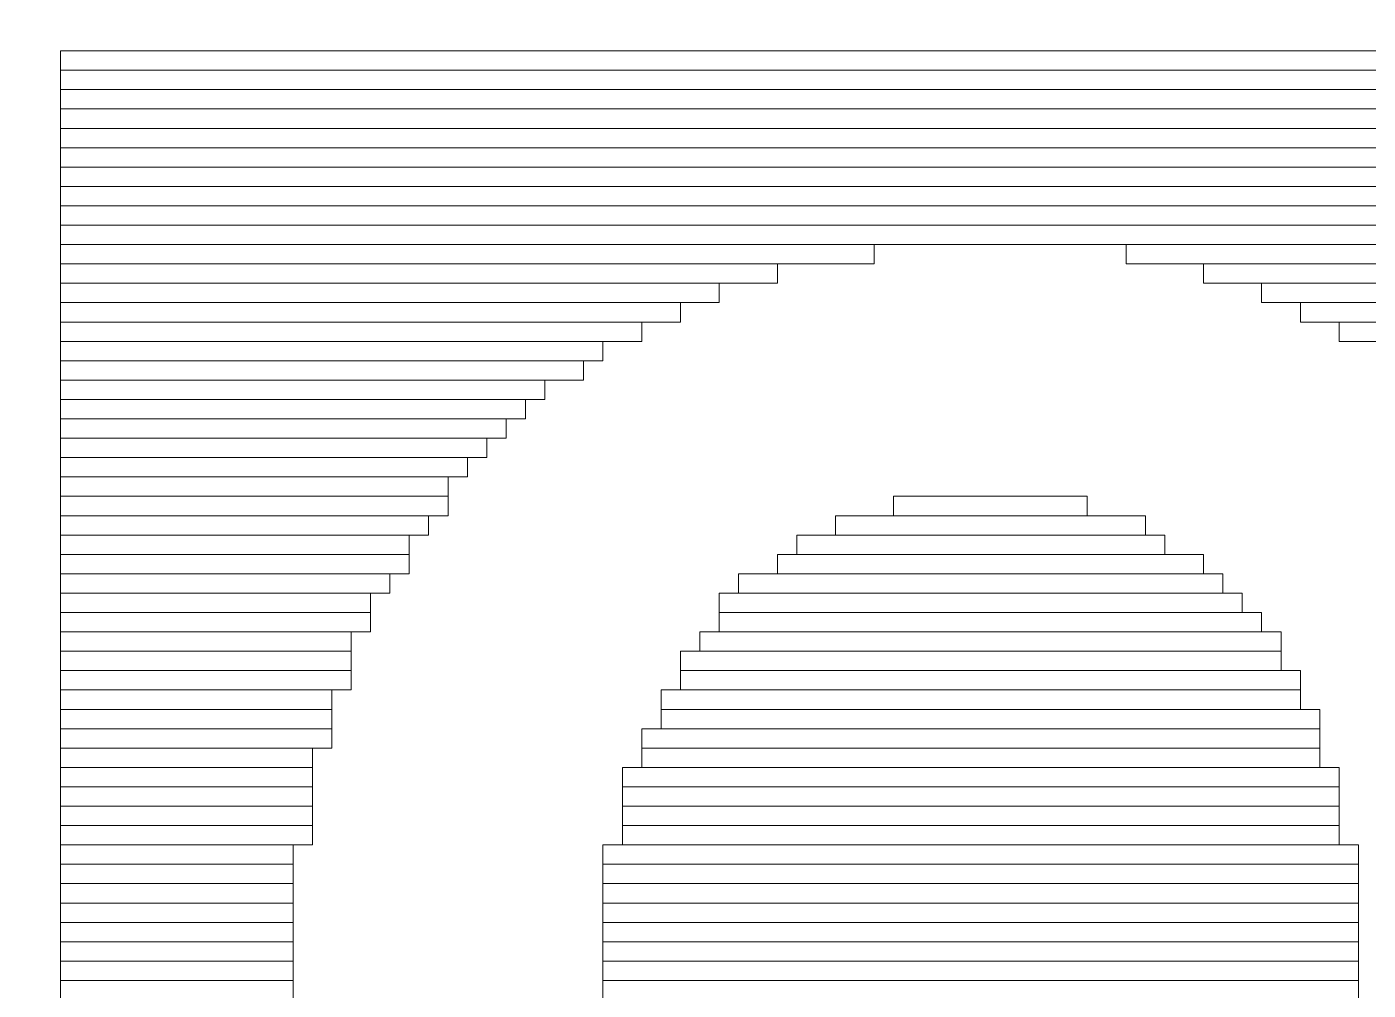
# Model space of a CAD drawing. Header units: millimetres. Extents: x -90 to 99, y -65 to 67.
# Drawn here: x 63.146 to 64.905, y 33.073 to 34.336 of the extents above; entities that cross this region are included whole.
import ezdxf

# ---------------------------------------------------------------- set-up
doc = ezdxf.new("R2010")
doc.units = ezdxf.units.MM
doc.header["$MEASUREMENT"] = 0
doc.layers.add('BG_OUTLINE', color=7, linetype='Continuous')
doc.layers.add('MA_PEN3', color=7, linetype='Continuous')

msp = doc.modelspace()

# ---------------------------------------------------------------- linework, layer by layer
at = {"layer": 'BG_OUTLINE', "color": 3, "lineweight": 9}
msp.add_open_spline([(-71.7269, -61.8795), (-71.7269, -61.8795), (-71.7343, 42.2681), (-71.7343, 42.2681), (-71.7343, 42.2681), (-71.7348, 43.0066), (-71.4419, 43.715), (-70.92, 44.2375), (-70.92, 44.2375), (-70.3982, 44.76), (-69.6866, 45.0538), (-68.9482, 45.0543), (-68.9482, 45.0543), (-68.9482, 45.0543), (75.2046, 45.0543), (75.2046, 45.0543), (75.2046, 45.0543), (76.8319, 45.0552), (78.1763, 43.7805), (78.2661, 42.1556), (78.2661, 42.1556), (78.2661, 42.1556), (78.2661, 31.2814), (78.2661, 31.2814), (78.2661, 31.2814), (78.2661, 31.2814), (72.2646, 31.2814), (72.2646, 31.2814), (72.2646, 31.2814), (72.2646, 31.2814), (72.2646, 26.9814), (72.2646, 26.9814), (72.2646, 26.9814), (72.2646, 26.9814), (78.2661, 26.9814), (78.2661, 26.9814), (78.2661, 26.9814), (78.2661, 26.9814), (78.2661, 18.6553), (78.2661, 18.6553), (78.2661, 18.6553), (78.2661, 18.6553), (72.2496, 18.6553), (72.2496, 18.6553), (72.2496, 18.6553), (72.2496, 18.6553), (72.2496, 14.3553), (72.2496, 14.3553), (72.2496, 14.3553), (72.2496, 14.3553), (78.2661, 14.3553), (78.2661, 14.3553), (78.2661, 14.3553), (78.2661, 14.3553), (78.2661, 9.255), (78.2661, 9.255), (78.2661, 9.255), (78.2661, 9.255), (72.2648, 9.255), (72.2648, 9.255), (72.2648, 9.255), (72.2648, 9.255), (72.2648, 4.955), (72.2648, 4.955), (72.2648, 4.955), (72.2648, 4.955), (78.2661, 4.955), (78.2661, 4.955), (78.2661, 4.955), (78.2661, 4.955), (78.2661, -3.3762), (78.2661, -3.3762), (78.2661, -3.3762), (78.2661, -3.3762), (72.2445, -3.3762), (72.2445, -3.3762), (72.2445, -3.3762), (72.2445, -3.3762), (72.2445, -7.6762), (72.2445, -7.6762), (72.2445, -7.6762), (72.2445, -7.6762), (78.2661, -7.6762), (78.2661, -7.6762), (78.2661, -7.6762), (78.2661, -7.6762), (78.2661, -12.7615), (78.2661, -12.7615), (78.2661, -12.7615), (78.2661, -12.7615), (72.2651, -12.7615), (72.2651, -12.7615), (72.2651, -12.7615), (72.2651, -12.7615), (72.2651, -17.0615), (72.2651, -17.0615), (72.2651, -17.0615), (72.2651, -17.0615), (78.2661, -17.0615), (78.2661, -17.0615), (78.2661, -17.0615), (78.2661, -17.0615), (78.2661, -25.4097), (78.2661, -25.4097), (78.2661, -25.4097), (78.2661, -25.4097), (72.2656, -25.4097), (72.2656, -25.4097), (72.2656, -25.4097), (72.2656, -25.4097), (72.2656, -29.7097), (72.2656, -29.7097), (72.2656, -29.7097), (72.2656, -29.7097), (78.2661, -29.7097), (78.2661, -29.7097), (78.2661, -29.7097), (78.2661, -29.7097), (78.2661, -34.793), (78.2661, -34.793), (78.2661, -34.793), (78.2661, -34.793), (72.2679, -34.793), (72.2679, -34.793), (72.2679, -34.793), (72.2679, -34.793), (72.2679, -39.0929), (72.2679, -39.0929), (72.2679, -39.0929), (72.2679, -39.0929), (78.2661, -39.0929), (78.2661, -39.0929), (78.2661, -39.0929), (78.2661, -39.0929), (78.2661, -47.4269), (78.2661, -47.4269), (78.2661, -47.4269), (78.2661, -47.4269), (72.2679, -47.4269), (72.2679, -47.4269), (72.2679, -47.4269), (72.2679, -47.4269), (72.2679, -51.7269), (72.2679, -51.7269), (72.2679, -51.7269), (72.2679, -51.7269), (78.2661, -51.7269), (78.2661, -51.7269), (78.2661, -51.7269), (78.2661, -51.7269), (78.2661, -51.8138), (78.2661, -51.8138), (78.2661, -51.8138), (78.2661, -51.8138), (78.2656, -61.8468), (78.2656, -61.8468), (78.2656, -61.8468), (78.2661, -62.6669), (77.9407, -63.4536), (77.3612, -64.0339), (77.3612, -64.0339), (76.7817, -64.6142), (75.9915, -64.9405), (75.1713, -64.941), (75.1713, -64.941), (75.1713, -64.941), (-68.6609, -64.9456), (-68.6609, -64.9456), (-68.6609, -64.9456), (-69.4735, -64.9461), (-70.2531, -64.6237), (-70.8281, -64.0495), (-70.8281, -64.0495), (-71.4031, -63.4752), (-71.7264, -62.6922), (-71.7269, -61.8795)], degree=3, knots=[0, 0, 0, 0, 0.022727, 0.022727, 0.022727, 0.022727, 0.045455, 0.045455, 0.045455, 0.045455, 0.068182, 0.068182, 0.068182, 0.068182, 0.090909, 0.090909, 0.090909, 0.090909, 0.113636, 0.113636, 0.113636, 0.113636, 0.136364, 0.136364, 0.136364, 0.136364, 0.159091, 0.159091, 0.159091, 0.159091, 0.181818, 0.181818, 0.181818, 0.181818, 0.204545, 0.204545, 0.204545, 0.204545, 0.227273, 0.227273, 0.227273, 0.227273, 0.25, 0.25, 0.25, 0.25, 0.272727, 0.272727, 0.272727, 0.272727, 0.295455, 0.295455, 0.295455, 0.295455, 0.318182, 0.318182, 0.318182, 0.318182, 0.340909, 0.340909, 0.340909, 0.340909, 0.363636, 0.363636, 0.363636, 0.363636, 0.386364, 0.386364, 0.386364, 0.386364, 0.409091, 0.409091, 0.409091, 0.409091, 0.431818, 0.431818, 0.431818, 0.431818, 0.454545, 0.454545, 0.454545, 0.454545, 0.477273, 0.477273, 0.477273, 0.477273, 0.5, 0.5, 0.5, 0.5, 0.522727, 0.522727, 0.522727, 0.522727, 0.545455, 0.545455, 0.545455, 0.545455, 0.568182, 0.568182, 0.568182, 0.568182, 0.590909, 0.590909, 0.590909, 0.590909, 0.613636, 0.613636, 0.613636, 0.613636, 0.636364, 0.636364, 0.636364, 0.636364, 0.659091, 0.659091, 0.659091, 0.659091, 0.681818, 0.681818, 0.681818, 0.681818, 0.704545, 0.704545, 0.704545, 0.704545, 0.727273, 0.727273, 0.727273, 0.727273, 0.75, 0.75, 0.75, 0.75, 0.772727, 0.772727, 0.772727, 0.772727, 0.795455, 0.795455, 0.795455, 0.795455, 0.818182, 0.818182, 0.818182, 0.818182, 0.840909, 0.840909, 0.840909, 0.840909, 0.863636, 0.863636, 0.863636, 0.863636, 0.886364, 0.886364, 0.886364, 0.886364, 0.909091, 0.909091, 0.909091, 0.909091, 0.931818, 0.931818, 0.931818, 0.931818, 0.954545, 0.954545, 0.954545, 0.954545, 0.977273, 0.977273, 0.977273, 0.977273, 1, 1, 1, 1], dxfattribs=at)
at = {"layer": 'MA_PEN3', "color": 5, "lineweight": 9}
for points in [[(63.1904, 34.2793), (63.1904, 34.2793), (63.1904, 34.3047), (63.1904, 34.3047), (63.1904, 34.3047), (63.1904, 34.3047), (70.3532, 34.3047), (70.3532, 34.3047), (70.3532, 34.3047), (70.3532, 34.3047), (70.3532, 34.2793), (70.3532, 34.2793), (70.3532, 34.2793), (70.3532, 34.2793), (63.1904, 34.2793), (63.1904, 34.2793)], [(63.1904, 34.2539), (63.1904, 34.2539), (63.1904, 34.2793), (63.1904, 34.2793), (63.1904, 34.2793), (63.1904, 34.2793), (70.3532, 34.2793), (70.3532, 34.2793), (70.3532, 34.2793), (70.3532, 34.2793), (70.3532, 34.2539), (70.3532, 34.2539), (70.3532, 34.2539), (70.3532, 34.2539), (63.1904, 34.2539), (63.1904, 34.2539)], [(63.1904, 34.2285), (63.1904, 34.2285), (63.1904, 34.2539), (63.1904, 34.2539), (63.1904, 34.2539), (63.1904, 34.2539), (70.3532, 34.2539), (70.3532, 34.2539), (70.3532, 34.2539), (70.3532, 34.2539), (70.3532, 34.2285), (70.3532, 34.2285), (70.3532, 34.2285), (70.3532, 34.2285), (63.1904, 34.2285), (63.1904, 34.2285)], [(63.1904, 34.2031), (63.1904, 34.2031), (63.1904, 34.2285), (63.1904, 34.2285), (63.1904, 34.2285), (63.1904, 34.2285), (70.3532, 34.2285), (70.3532, 34.2285), (70.3532, 34.2285), (70.3532, 34.2285), (70.3532, 34.2031), (70.3532, 34.2031), (70.3532, 34.2031), (70.3532, 34.2031), (63.1904, 34.2031), (63.1904, 34.2031)], [(63.1904, 34.1777), (63.1904, 34.1777), (63.1904, 34.2031), (63.1904, 34.2031), (63.1904, 34.2031), (63.1904, 34.2031), (70.3532, 34.2031), (70.3532, 34.2031), (70.3532, 34.2031), (70.3532, 34.2031), (70.3532, 34.1777), (70.3532, 34.1777), (70.3532, 34.1777), (70.3532, 34.1777), (63.1904, 34.1777), (63.1904, 34.1777)], [(63.1904, 34.1523), (63.1904, 34.1523), (63.1904, 34.1777), (63.1904, 34.1777), (63.1904, 34.1777), (63.1904, 34.1777), (70.3532, 34.1777), (70.3532, 34.1777), (70.3532, 34.1777), (70.3532, 34.1777), (70.3532, 34.1523), (70.3532, 34.1523), (70.3532, 34.1523), (70.3532, 34.1523), (63.1904, 34.1523), (63.1904, 34.1523)], [(63.1904, 34.1269), (63.1904, 34.1269), (63.1904, 34.1523), (63.1904, 34.1523), (63.1904, 34.1523), (63.1904, 34.1523), (70.3532, 34.1523), (70.3532, 34.1523), (70.3532, 34.1523), (70.3532, 34.1523), (70.3532, 34.1269), (70.3532, 34.1269), (70.3532, 34.1269), (70.3532, 34.1269), (63.1904, 34.1269), (63.1904, 34.1269)], [(63.1904, 34.1015), (63.1904, 34.1015), (63.1904, 34.1269), (63.1904, 34.1269), (63.1904, 34.1269), (63.1904, 34.1269), (70.3532, 34.1269), (70.3532, 34.1269), (70.3532, 34.1269), (70.3532, 34.1269), (70.3532, 34.1015), (70.3532, 34.1015), (70.3532, 34.1015), (70.3532, 34.1015), (63.1904, 34.1015), (63.1904, 34.1015)], [(63.1904, 34.0761), (63.1904, 34.0761), (63.1904, 34.1015), (63.1904, 34.1015), (63.1904, 34.1015), (63.1904, 34.1015), (70.3532, 34.1015), (70.3532, 34.1015), (70.3532, 34.1015), (70.3532, 34.1015), (70.3532, 34.0761), (70.3532, 34.0761), (70.3532, 34.0761), (70.3532, 34.0761), (63.1904, 34.0761), (63.1904, 34.0761)], [(63.1904, 34.0507), (63.1904, 34.0507), (63.1904, 34.0761), (63.1904, 34.0761), (63.1904, 34.0761), (63.1904, 34.0761), (70.3532, 34.0761), (70.3532, 34.0761), (70.3532, 34.0761), (70.3532, 34.0761), (70.3532, 34.0507), (70.3532, 34.0507), (70.3532, 34.0507), (70.3532, 34.0507), (63.1904, 34.0507), (63.1904, 34.0507)], [(63.1904, 34.0253), (63.1904, 34.0253), (63.1904, 34.0507), (63.1904, 34.0507), (63.1904, 34.0507), (63.1904, 34.0507), (64.2572, 34.0507), (64.2572, 34.0507), (64.2572, 34.0507), (64.2572, 34.0507), (64.2572, 34.0253), (64.2572, 34.0253), (64.2572, 34.0253), (64.2572, 34.0253), (63.1904, 34.0253), (63.1904, 34.0253)], [(64.5874, 34.0253), (64.5874, 34.0253), (64.5874, 34.0507), (64.5874, 34.0507), (64.5874, 34.0507), (64.5874, 34.0507), (70.3532, 34.0507), (70.3532, 34.0507), (70.3532, 34.0507), (70.3532, 34.0507), (70.3532, 34.0253), (70.3532, 34.0253), (70.3532, 34.0253), (70.3532, 34.0253), (64.5874, 34.0253), (64.5874, 34.0253)], [(63.1904, 33.9999), (63.1904, 33.9999), (63.1904, 34.0253), (63.1904, 34.0253), (63.1904, 34.0253), (63.1904, 34.0253), (64.1302, 34.0253), (64.1302, 34.0253), (64.1302, 34.0253), (64.1302, 34.0253), (64.1302, 33.9999), (64.1302, 33.9999), (64.1302, 33.9999), (64.1302, 33.9999), (63.1904, 33.9999), (63.1904, 33.9999)], [(64.689, 33.9999), (64.689, 33.9999), (64.689, 34.0253), (64.689, 34.0253), (64.689, 34.0253), (64.689, 34.0253), (65.6034, 34.0253), (65.6034, 34.0253), (65.6034, 34.0253), (65.6034, 34.0253), (65.6034, 33.9999), (65.6034, 33.9999), (65.6034, 33.9999), (65.6034, 33.9999), (64.689, 33.9999), (64.689, 33.9999)], [(63.1904, 33.9745), (63.1904, 33.9745), (63.1904, 33.9999), (63.1904, 33.9999), (63.1904, 33.9999), (63.1904, 33.9999), (64.054, 33.9999), (64.054, 33.9999), (64.054, 33.9999), (64.054, 33.9999), (64.054, 33.9745), (64.054, 33.9745), (64.054, 33.9745), (64.054, 33.9745), (63.1904, 33.9745), (63.1904, 33.9745)], [(64.7652, 33.9745), (64.7652, 33.9745), (64.7652, 33.9999), (64.7652, 33.9999), (64.7652, 33.9999), (64.7652, 33.9999), (65.6034, 33.9999), (65.6034, 33.9999), (65.6034, 33.9999), (65.6034, 33.9999), (65.6034, 33.9745), (65.6034, 33.9745), (65.6034, 33.9745), (65.6034, 33.9745), (64.7652, 33.9745), (64.7652, 33.9745)], [(63.1904, 33.9491), (63.1904, 33.9491), (63.1904, 33.9745), (63.1904, 33.9745), (63.1904, 33.9745), (63.1904, 33.9745), (64.0032, 33.9745), (64.0032, 33.9745), (64.0032, 33.9745), (64.0032, 33.9745), (64.0032, 33.9491), (64.0032, 33.9491), (64.0032, 33.9491), (64.0032, 33.9491), (63.1904, 33.9491), (63.1904, 33.9491)], [(64.816, 33.9491), (64.816, 33.9491), (64.816, 33.9745), (64.816, 33.9745), (64.816, 33.9745), (64.816, 33.9745), (65.6034, 33.9745), (65.6034, 33.9745), (65.6034, 33.9745), (65.6034, 33.9745), (65.6034, 33.9491), (65.6034, 33.9491), (65.6034, 33.9491), (65.6034, 33.9491), (64.816, 33.9491), (64.816, 33.9491)], [(63.1904, 33.9237), (63.1904, 33.9237), (63.1904, 33.9491), (63.1904, 33.9491), (63.1904, 33.9491), (63.1904, 33.9491), (63.9524, 33.9491), (63.9524, 33.9491), (63.9524, 33.9491), (63.9524, 33.9491), (63.9524, 33.9237), (63.9524, 33.9237), (63.9524, 33.9237), (63.9524, 33.9237), (63.1904, 33.9237), (63.1904, 33.9237)], [(64.8668, 33.9237), (64.8668, 33.9237), (64.8668, 33.9491), (64.8668, 33.9491), (64.8668, 33.9491), (64.8668, 33.9491), (65.6034, 33.9491), (65.6034, 33.9491), (65.6034, 33.9491), (65.6034, 33.9491), (65.6034, 33.9237), (65.6034, 33.9237), (65.6034, 33.9237), (65.6034, 33.9237), (64.8668, 33.9237), (64.8668, 33.9237)], [(63.1904, 33.8983), (63.1904, 33.8983), (63.1904, 33.9237), (63.1904, 33.9237), (63.1904, 33.9237), (63.1904, 33.9237), (63.9016, 33.9237), (63.9016, 33.9237), (63.9016, 33.9237), (63.9016, 33.9237), (63.9016, 33.8983), (63.9016, 33.8983), (63.9016, 33.8983), (63.9016, 33.8983), (63.1904, 33.8983), (63.1904, 33.8983)], [(63.1904, 33.8729), (63.1904, 33.8729), (63.1904, 33.8983), (63.1904, 33.8983), (63.1904, 33.8983), (63.1904, 33.8983), (63.8762, 33.8983), (63.8762, 33.8983), (63.8762, 33.8983), (63.8762, 33.8983), (63.8762, 33.8729), (63.8762, 33.8729), (63.8762, 33.8729), (63.8762, 33.8729), (63.1904, 33.8729), (63.1904, 33.8729)], [(63.1904, 33.8475), (63.1904, 33.8475), (63.1904, 33.8729), (63.1904, 33.8729), (63.1904, 33.8729), (63.1904, 33.8729), (63.8254, 33.8729), (63.8254, 33.8729), (63.8254, 33.8729), (63.8254, 33.8729), (63.8254, 33.8475), (63.8254, 33.8475), (63.8254, 33.8475), (63.8254, 33.8475), (63.1904, 33.8475), (63.1904, 33.8475)], [(63.1904, 33.8221), (63.1904, 33.8221), (63.1904, 33.8475), (63.1904, 33.8475), (63.1904, 33.8475), (63.1904, 33.8475), (63.8, 33.8475), (63.8, 33.8475), (63.8, 33.8475), (63.8, 33.8475), (63.8, 33.8221), (63.8, 33.8221), (63.8, 33.8221), (63.8, 33.8221), (63.1904, 33.8221), (63.1904, 33.8221)], [(63.1904, 33.7967), (63.1904, 33.7967), (63.1904, 33.8221), (63.1904, 33.8221), (63.1904, 33.8221), (63.1904, 33.8221), (63.7746, 33.8221), (63.7746, 33.8221), (63.7746, 33.8221), (63.7746, 33.8221), (63.7746, 33.7967), (63.7746, 33.7967), (63.7746, 33.7967), (63.7746, 33.7967), (63.1904, 33.7967), (63.1904, 33.7967)], [(63.1904, 33.7713), (63.1904, 33.7713), (63.1904, 33.7967), (63.1904, 33.7967), (63.1904, 33.7967), (63.1904, 33.7967), (63.7492, 33.7967), (63.7492, 33.7967), (63.7492, 33.7967), (63.7492, 33.7967), (63.7492, 33.7713), (63.7492, 33.7713), (63.7492, 33.7713), (63.7492, 33.7713), (63.1904, 33.7713), (63.1904, 33.7713)], [(63.1904, 33.7459), (63.1904, 33.7459), (63.1904, 33.7713), (63.1904, 33.7713), (63.1904, 33.7713), (63.1904, 33.7713), (63.7238, 33.7713), (63.7238, 33.7713), (63.7238, 33.7713), (63.7238, 33.7713), (63.7238, 33.7459), (63.7238, 33.7459), (63.7238, 33.7459), (63.7238, 33.7459), (63.1904, 33.7459), (63.1904, 33.7459)], [(63.1904, 33.7205), (63.1904, 33.7205), (63.1904, 33.7459), (63.1904, 33.7459), (63.1904, 33.7459), (63.1904, 33.7459), (63.6984, 33.7459), (63.6984, 33.7459), (63.6984, 33.7459), (63.6984, 33.7459), (63.6984, 33.7205), (63.6984, 33.7205), (63.6984, 33.7205), (63.6984, 33.7205), (63.1904, 33.7205), (63.1904, 33.7205)], [(63.1904, 33.6951), (63.1904, 33.6951), (63.1904, 33.7205), (63.1904, 33.7205), (63.1904, 33.7205), (63.1904, 33.7205), (63.6984, 33.7205), (63.6984, 33.7205), (63.6984, 33.7205), (63.6984, 33.7205), (63.6984, 33.6951), (63.6984, 33.6951), (63.6984, 33.6951), (63.6984, 33.6951), (63.1904, 33.6951), (63.1904, 33.6951)], [(64.2826, 33.6951), (64.2826, 33.6951), (64.2826, 33.7205), (64.2826, 33.7205), (64.2826, 33.7205), (64.2826, 33.7205), (64.5366, 33.7205), (64.5366, 33.7205), (64.5366, 33.7205), (64.5366, 33.7205), (64.5366, 33.6951), (64.5366, 33.6951), (64.5366, 33.6951), (64.5366, 33.6951), (64.2826, 33.6951), (64.2826, 33.6951)], [(63.1904, 33.6697), (63.1904, 33.6697), (63.1904, 33.6951), (63.1904, 33.6951), (63.1904, 33.6951), (63.1904, 33.6951), (63.673, 33.6951), (63.673, 33.6951), (63.673, 33.6951), (63.673, 33.6951), (63.673, 33.6697), (63.673, 33.6697), (63.673, 33.6697), (63.673, 33.6697), (63.1904, 33.6697), (63.1904, 33.6697)], [(64.2064, 33.6697), (64.2064, 33.6697), (64.2064, 33.6951), (64.2064, 33.6951), (64.2064, 33.6951), (64.2064, 33.6951), (64.6128, 33.6951), (64.6128, 33.6951), (64.6128, 33.6951), (64.6128, 33.6951), (64.6128, 33.6697), (64.6128, 33.6697), (64.6128, 33.6697), (64.6128, 33.6697), (64.2064, 33.6697), (64.2064, 33.6697)], [(63.1904, 33.6443), (63.1904, 33.6443), (63.1904, 33.6697), (63.1904, 33.6697), (63.1904, 33.6697), (63.1904, 33.6697), (63.6476, 33.6697), (63.6476, 33.6697), (63.6476, 33.6697), (63.6476, 33.6697), (63.6476, 33.6443), (63.6476, 33.6443), (63.6476, 33.6443), (63.6476, 33.6443), (63.1904, 33.6443), (63.1904, 33.6443)], [(64.1556, 33.6443), (64.1556, 33.6443), (64.1556, 33.6697), (64.1556, 33.6697), (64.1556, 33.6697), (64.1556, 33.6697), (64.6382, 33.6697), (64.6382, 33.6697), (64.6382, 33.6697), (64.6382, 33.6697), (64.6382, 33.6443), (64.6382, 33.6443), (64.6382, 33.6443), (64.6382, 33.6443), (64.1556, 33.6443), (64.1556, 33.6443)], [(63.1904, 33.6189), (63.1904, 33.6189), (63.1904, 33.6443), (63.1904, 33.6443), (63.1904, 33.6443), (63.1904, 33.6443), (63.6476, 33.6443), (63.6476, 33.6443), (63.6476, 33.6443), (63.6476, 33.6443), (63.6476, 33.6189), (63.6476, 33.6189), (63.6476, 33.6189), (63.6476, 33.6189), (63.1904, 33.6189), (63.1904, 33.6189)], [(64.1302, 33.6189), (64.1302, 33.6189), (64.1302, 33.6443), (64.1302, 33.6443), (64.1302, 33.6443), (64.1302, 33.6443), (64.689, 33.6443), (64.689, 33.6443), (64.689, 33.6443), (64.689, 33.6443), (64.689, 33.6189), (64.689, 33.6189), (64.689, 33.6189), (64.689, 33.6189), (64.1302, 33.6189), (64.1302, 33.6189)], [(63.1904, 33.5935), (63.1904, 33.5935), (63.1904, 33.6189), (63.1904, 33.6189), (63.1904, 33.6189), (63.1904, 33.6189), (63.6222, 33.6189), (63.6222, 33.6189), (63.6222, 33.6189), (63.6222, 33.6189), (63.6222, 33.5935), (63.6222, 33.5935), (63.6222, 33.5935), (63.6222, 33.5935), (63.1904, 33.5935), (63.1904, 33.5935)], [(64.0794, 33.5935), (64.0794, 33.5935), (64.0794, 33.6189), (64.0794, 33.6189), (64.0794, 33.6189), (64.0794, 33.6189), (64.7144, 33.6189), (64.7144, 33.6189), (64.7144, 33.6189), (64.7144, 33.6189), (64.7144, 33.5935), (64.7144, 33.5935), (64.7144, 33.5935), (64.7144, 33.5935), (64.0794, 33.5935), (64.0794, 33.5935)], [(63.1904, 33.5681), (63.1904, 33.5681), (63.1904, 33.5935), (63.1904, 33.5935), (63.1904, 33.5935), (63.1904, 33.5935), (63.5968, 33.5935), (63.5968, 33.5935), (63.5968, 33.5935), (63.5968, 33.5935), (63.5968, 33.5681), (63.5968, 33.5681), (63.5968, 33.5681), (63.5968, 33.5681), (63.1904, 33.5681), (63.1904, 33.5681)], [(64.054, 33.5681), (64.054, 33.5681), (64.054, 33.5935), (64.054, 33.5935), (64.054, 33.5935), (64.054, 33.5935), (64.7398, 33.5935), (64.7398, 33.5935), (64.7398, 33.5935), (64.7398, 33.5935), (64.7398, 33.5681), (64.7398, 33.5681), (64.7398, 33.5681), (64.7398, 33.5681), (64.054, 33.5681), (64.054, 33.5681)], [(63.1904, 33.5427), (63.1904, 33.5427), (63.1904, 33.5681), (63.1904, 33.5681), (63.1904, 33.5681), (63.1904, 33.5681), (63.5968, 33.5681), (63.5968, 33.5681), (63.5968, 33.5681), (63.5968, 33.5681), (63.5968, 33.5427), (63.5968, 33.5427), (63.5968, 33.5427), (63.5968, 33.5427), (63.1904, 33.5427), (63.1904, 33.5427)], [(64.054, 33.5427), (64.054, 33.5427), (64.054, 33.5681), (64.054, 33.5681), (64.054, 33.5681), (64.054, 33.5681), (64.7652, 33.5681), (64.7652, 33.5681), (64.7652, 33.5681), (64.7652, 33.5681), (64.7652, 33.5427), (64.7652, 33.5427), (64.7652, 33.5427), (64.7652, 33.5427), (64.054, 33.5427), (64.054, 33.5427)], [(63.1904, 33.5173), (63.1904, 33.5173), (63.1904, 33.5427), (63.1904, 33.5427), (63.1904, 33.5427), (63.1904, 33.5427), (63.5714, 33.5427), (63.5714, 33.5427), (63.5714, 33.5427), (63.5714, 33.5427), (63.5714, 33.5173), (63.5714, 33.5173), (63.5714, 33.5173), (63.5714, 33.5173), (63.1904, 33.5173), (63.1904, 33.5173)], [(64.0286, 33.5173), (64.0286, 33.5173), (64.0286, 33.5427), (64.0286, 33.5427), (64.0286, 33.5427), (64.0286, 33.5427), (64.7906, 33.5427), (64.7906, 33.5427), (64.7906, 33.5427), (64.7906, 33.5427), (64.7906, 33.5173), (64.7906, 33.5173), (64.7906, 33.5173), (64.7906, 33.5173), (64.0286, 33.5173), (64.0286, 33.5173)], [(63.1904, 33.4919), (63.1904, 33.4919), (63.1904, 33.5173), (63.1904, 33.5173), (63.1904, 33.5173), (63.1904, 33.5173), (63.5714, 33.5173), (63.5714, 33.5173), (63.5714, 33.5173), (63.5714, 33.5173), (63.5714, 33.4919), (63.5714, 33.4919), (63.5714, 33.4919), (63.5714, 33.4919), (63.1904, 33.4919), (63.1904, 33.4919)], [(64.0032, 33.4919), (64.0032, 33.4919), (64.0032, 33.5173), (64.0032, 33.5173), (64.0032, 33.5173), (64.0032, 33.5173), (64.7906, 33.5173), (64.7906, 33.5173), (64.7906, 33.5173), (64.7906, 33.5173), (64.7906, 33.4919), (64.7906, 33.4919), (64.7906, 33.4919), (64.7906, 33.4919), (64.0032, 33.4919), (64.0032, 33.4919)], [(63.1904, 33.4665), (63.1904, 33.4665), (63.1904, 33.4919), (63.1904, 33.4919), (63.1904, 33.4919), (63.1904, 33.4919), (63.5714, 33.4919), (63.5714, 33.4919), (63.5714, 33.4919), (63.5714, 33.4919), (63.5714, 33.4665), (63.5714, 33.4665), (63.5714, 33.4665), (63.5714, 33.4665), (63.1904, 33.4665), (63.1904, 33.4665)], [(64.0032, 33.4665), (64.0032, 33.4665), (64.0032, 33.4919), (64.0032, 33.4919), (64.0032, 33.4919), (64.0032, 33.4919), (64.816, 33.4919), (64.816, 33.4919), (64.816, 33.4919), (64.816, 33.4919), (64.816, 33.4665), (64.816, 33.4665), (64.816, 33.4665), (64.816, 33.4665), (64.0032, 33.4665), (64.0032, 33.4665)], [(63.1904, 33.4411), (63.1904, 33.4411), (63.1904, 33.4665), (63.1904, 33.4665), (63.1904, 33.4665), (63.1904, 33.4665), (63.546, 33.4665), (63.546, 33.4665), (63.546, 33.4665), (63.546, 33.4665), (63.546, 33.4411), (63.546, 33.4411), (63.546, 33.4411), (63.546, 33.4411), (63.1904, 33.4411), (63.1904, 33.4411)], [(63.9778, 33.4411), (63.9778, 33.4411), (63.9778, 33.4665), (63.9778, 33.4665), (63.9778, 33.4665), (63.9778, 33.4665), (64.816, 33.4665), (64.816, 33.4665), (64.816, 33.4665), (64.816, 33.4665), (64.816, 33.4411), (64.816, 33.4411), (64.816, 33.4411), (64.816, 33.4411), (63.9778, 33.4411), (63.9778, 33.4411)], [(63.1904, 33.4157), (63.1904, 33.4157), (63.1904, 33.4411), (63.1904, 33.4411), (63.1904, 33.4411), (63.1904, 33.4411), (63.546, 33.4411), (63.546, 33.4411), (63.546, 33.4411), (63.546, 33.4411), (63.546, 33.4157), (63.546, 33.4157), (63.546, 33.4157), (63.546, 33.4157), (63.1904, 33.4157), (63.1904, 33.4157)], [(63.9778, 33.4157), (63.9778, 33.4157), (63.9778, 33.4411), (63.9778, 33.4411), (63.9778, 33.4411), (63.9778, 33.4411), (64.8414, 33.4411), (64.8414, 33.4411), (64.8414, 33.4411), (64.8414, 33.4411), (64.8414, 33.4157), (64.8414, 33.4157), (64.8414, 33.4157), (64.8414, 33.4157), (63.9778, 33.4157), (63.9778, 33.4157)], [(63.1904, 33.3903), (63.1904, 33.3903), (63.1904, 33.4157), (63.1904, 33.4157), (63.1904, 33.4157), (63.1904, 33.4157), (63.546, 33.4157), (63.546, 33.4157), (63.546, 33.4157), (63.546, 33.4157), (63.546, 33.3903), (63.546, 33.3903), (63.546, 33.3903), (63.546, 33.3903), (63.1904, 33.3903), (63.1904, 33.3903)], [(63.9524, 33.3903), (63.9524, 33.3903), (63.9524, 33.4157), (63.9524, 33.4157), (63.9524, 33.4157), (63.9524, 33.4157), (64.8414, 33.4157), (64.8414, 33.4157), (64.8414, 33.4157), (64.8414, 33.4157), (64.8414, 33.3903), (64.8414, 33.3903), (64.8414, 33.3903), (64.8414, 33.3903), (63.9524, 33.3903), (63.9524, 33.3903)], [(63.1904, 33.3649), (63.1904, 33.3649), (63.1904, 33.3903), (63.1904, 33.3903), (63.1904, 33.3903), (63.1904, 33.3903), (63.5206, 33.3903), (63.5206, 33.3903), (63.5206, 33.3903), (63.5206, 33.3903), (63.5206, 33.3649), (63.5206, 33.3649), (63.5206, 33.3649), (63.5206, 33.3649), (63.1904, 33.3649), (63.1904, 33.3649)], [(63.9524, 33.3649), (63.9524, 33.3649), (63.9524, 33.3903), (63.9524, 33.3903), (63.9524, 33.3903), (63.9524, 33.3903), (64.8414, 33.3903), (64.8414, 33.3903), (64.8414, 33.3903), (64.8414, 33.3903), (64.8414, 33.3649), (64.8414, 33.3649), (64.8414, 33.3649), (64.8414, 33.3649), (63.9524, 33.3649), (63.9524, 33.3649)], [(63.1904, 33.3395), (63.1904, 33.3395), (63.1904, 33.3649), (63.1904, 33.3649), (63.1904, 33.3649), (63.1904, 33.3649), (63.5206, 33.3649), (63.5206, 33.3649), (63.5206, 33.3649), (63.5206, 33.3649), (63.5206, 33.3395), (63.5206, 33.3395), (63.5206, 33.3395), (63.5206, 33.3395), (63.1904, 33.3395), (63.1904, 33.3395)], [(63.927, 33.3395), (63.927, 33.3395), (63.927, 33.3649), (63.927, 33.3649), (63.927, 33.3649), (63.927, 33.3649), (64.8668, 33.3649), (64.8668, 33.3649), (64.8668, 33.3649), (64.8668, 33.3649), (64.8668, 33.3395), (64.8668, 33.3395), (64.8668, 33.3395), (64.8668, 33.3395), (63.927, 33.3395), (63.927, 33.3395)], [(63.1904, 33.3141), (63.1904, 33.3141), (63.1904, 33.3395), (63.1904, 33.3395), (63.1904, 33.3395), (63.1904, 33.3395), (63.5206, 33.3395), (63.5206, 33.3395), (63.5206, 33.3395), (63.5206, 33.3395), (63.5206, 33.3141), (63.5206, 33.3141), (63.5206, 33.3141), (63.5206, 33.3141), (63.1904, 33.3141), (63.1904, 33.3141)], [(63.927, 33.3141), (63.927, 33.3141), (63.927, 33.3395), (63.927, 33.3395), (63.927, 33.3395), (63.927, 33.3395), (64.8668, 33.3395), (64.8668, 33.3395), (64.8668, 33.3395), (64.8668, 33.3395), (64.8668, 33.3141), (64.8668, 33.3141), (64.8668, 33.3141), (64.8668, 33.3141), (63.927, 33.3141), (63.927, 33.3141)], [(63.1904, 33.2887), (63.1904, 33.2887), (63.1904, 33.3141), (63.1904, 33.3141), (63.1904, 33.3141), (63.1904, 33.3141), (63.5206, 33.3141), (63.5206, 33.3141), (63.5206, 33.3141), (63.5206, 33.3141), (63.5206, 33.2887), (63.5206, 33.2887), (63.5206, 33.2887), (63.5206, 33.2887), (63.1904, 33.2887), (63.1904, 33.2887)], [(63.927, 33.2887), (63.927, 33.2887), (63.927, 33.3141), (63.927, 33.3141), (63.927, 33.3141), (63.927, 33.3141), (64.8668, 33.3141), (64.8668, 33.3141), (64.8668, 33.3141), (64.8668, 33.3141), (64.8668, 33.2887), (64.8668, 33.2887), (64.8668, 33.2887), (64.8668, 33.2887), (63.927, 33.2887), (63.927, 33.2887)], [(63.1904, 33.2633), (63.1904, 33.2633), (63.1904, 33.2887), (63.1904, 33.2887), (63.1904, 33.2887), (63.1904, 33.2887), (63.5206, 33.2887), (63.5206, 33.2887), (63.5206, 33.2887), (63.5206, 33.2887), (63.5206, 33.2633), (63.5206, 33.2633), (63.5206, 33.2633), (63.5206, 33.2633), (63.1904, 33.2633), (63.1904, 33.2633)], [(63.927, 33.2633), (63.927, 33.2633), (63.927, 33.2887), (63.927, 33.2887), (63.927, 33.2887), (63.927, 33.2887), (64.8668, 33.2887), (64.8668, 33.2887), (64.8668, 33.2887), (64.8668, 33.2887), (64.8668, 33.2633), (64.8668, 33.2633), (64.8668, 33.2633), (64.8668, 33.2633), (63.927, 33.2633), (63.927, 33.2633)], [(63.1904, 33.2379), (63.1904, 33.2379), (63.1904, 33.2633), (63.1904, 33.2633), (63.1904, 33.2633), (63.1904, 33.2633), (63.4952, 33.2633), (63.4952, 33.2633), (63.4952, 33.2633), (63.4952, 33.2633), (63.4952, 33.2379), (63.4952, 33.2379), (63.4952, 33.2379), (63.4952, 33.2379), (63.1904, 33.2379), (63.1904, 33.2379)], [(63.9016, 33.2379), (63.9016, 33.2379), (63.9016, 33.2633), (63.9016, 33.2633), (63.9016, 33.2633), (63.9016, 33.2633), (64.8922, 33.2633), (64.8922, 33.2633), (64.8922, 33.2633), (64.8922, 33.2633), (64.8922, 33.2379), (64.8922, 33.2379), (64.8922, 33.2379), (64.8922, 33.2379), (63.9016, 33.2379), (63.9016, 33.2379)], [(63.1904, 33.2125), (63.1904, 33.2125), (63.1904, 33.2379), (63.1904, 33.2379), (63.1904, 33.2379), (63.1904, 33.2379), (63.4952, 33.2379), (63.4952, 33.2379), (63.4952, 33.2379), (63.4952, 33.2379), (63.4952, 33.2125), (63.4952, 33.2125), (63.4952, 33.2125), (63.4952, 33.2125), (63.1904, 33.2125), (63.1904, 33.2125)], [(63.9016, 33.2125), (63.9016, 33.2125), (63.9016, 33.2379), (63.9016, 33.2379), (63.9016, 33.2379), (63.9016, 33.2379), (64.8922, 33.2379), (64.8922, 33.2379), (64.8922, 33.2379), (64.8922, 33.2379), (64.8922, 33.2125), (64.8922, 33.2125), (64.8922, 33.2125), (64.8922, 33.2125), (63.9016, 33.2125), (63.9016, 33.2125)], [(63.1904, 33.1871), (63.1904, 33.1871), (63.1904, 33.2125), (63.1904, 33.2125), (63.1904, 33.2125), (63.1904, 33.2125), (63.4952, 33.2125), (63.4952, 33.2125), (63.4952, 33.2125), (63.4952, 33.2125), (63.4952, 33.1871), (63.4952, 33.1871), (63.4952, 33.1871), (63.4952, 33.1871), (63.1904, 33.1871), (63.1904, 33.1871)], [(63.9016, 33.1871), (63.9016, 33.1871), (63.9016, 33.2125), (63.9016, 33.2125), (63.9016, 33.2125), (63.9016, 33.2125), (64.8922, 33.2125), (64.8922, 33.2125), (64.8922, 33.2125), (64.8922, 33.2125), (64.8922, 33.1871), (64.8922, 33.1871), (64.8922, 33.1871), (64.8922, 33.1871), (63.9016, 33.1871), (63.9016, 33.1871)], [(63.1904, 33.1617), (63.1904, 33.1617), (63.1904, 33.1871), (63.1904, 33.1871), (63.1904, 33.1871), (63.1904, 33.1871), (63.4952, 33.1871), (63.4952, 33.1871), (63.4952, 33.1871), (63.4952, 33.1871), (63.4952, 33.1617), (63.4952, 33.1617), (63.4952, 33.1617), (63.4952, 33.1617), (63.1904, 33.1617), (63.1904, 33.1617)], [(63.9016, 33.1617), (63.9016, 33.1617), (63.9016, 33.1871), (63.9016, 33.1871), (63.9016, 33.1871), (63.9016, 33.1871), (64.8922, 33.1871), (64.8922, 33.1871), (64.8922, 33.1871), (64.8922, 33.1871), (64.8922, 33.1617), (64.8922, 33.1617), (64.8922, 33.1617), (64.8922, 33.1617), (63.9016, 33.1617), (63.9016, 33.1617)], [(63.1904, 33.1363), (63.1904, 33.1363), (63.1904, 33.1617), (63.1904, 33.1617), (63.1904, 33.1617), (63.1904, 33.1617), (63.4952, 33.1617), (63.4952, 33.1617), (63.4952, 33.1617), (63.4952, 33.1617), (63.4952, 33.1363), (63.4952, 33.1363), (63.4952, 33.1363), (63.4952, 33.1363), (63.1904, 33.1363), (63.1904, 33.1363)], [(63.9016, 33.1363), (63.9016, 33.1363), (63.9016, 33.1617), (63.9016, 33.1617), (63.9016, 33.1617), (63.9016, 33.1617), (64.8922, 33.1617), (64.8922, 33.1617), (64.8922, 33.1617), (64.8922, 33.1617), (64.8922, 33.1363), (64.8922, 33.1363), (64.8922, 33.1363), (64.8922, 33.1363), (63.9016, 33.1363), (63.9016, 33.1363)], [(63.1904, 33.1109), (63.1904, 33.1109), (63.1904, 33.1363), (63.1904, 33.1363), (63.1904, 33.1363), (63.1904, 33.1363), (63.4952, 33.1363), (63.4952, 33.1363), (63.4952, 33.1363), (63.4952, 33.1363), (63.4952, 33.1109), (63.4952, 33.1109), (63.4952, 33.1109), (63.4952, 33.1109), (63.1904, 33.1109), (63.1904, 33.1109)], [(63.9016, 33.1109), (63.9016, 33.1109), (63.9016, 33.1363), (63.9016, 33.1363), (63.9016, 33.1363), (63.9016, 33.1363), (64.8922, 33.1363), (64.8922, 33.1363), (64.8922, 33.1363), (64.8922, 33.1363), (64.8922, 33.1109), (64.8922, 33.1109), (64.8922, 33.1109), (64.8922, 33.1109), (63.9016, 33.1109), (63.9016, 33.1109)], [(63.1904, 33.0855), (63.1904, 33.0855), (63.1904, 33.1109), (63.1904, 33.1109), (63.1904, 33.1109), (63.1904, 33.1109), (63.4952, 33.1109), (63.4952, 33.1109), (63.4952, 33.1109), (63.4952, 33.1109), (63.4952, 33.0855), (63.4952, 33.0855), (63.4952, 33.0855), (63.4952, 33.0855), (63.1904, 33.0855), (63.1904, 33.0855)], [(63.9016, 33.0855), (63.9016, 33.0855), (63.9016, 33.1109), (63.9016, 33.1109), (63.9016, 33.1109), (63.9016, 33.1109), (64.8922, 33.1109), (64.8922, 33.1109), (64.8922, 33.1109), (64.8922, 33.1109), (64.8922, 33.0855), (64.8922, 33.0855), (64.8922, 33.0855), (64.8922, 33.0855), (63.9016, 33.0855), (63.9016, 33.0855)], [(63.1904, 33.0601), (63.1904, 33.0601), (63.1904, 33.0855), (63.1904, 33.0855), (63.1904, 33.0855), (63.1904, 33.0855), (63.4952, 33.0855), (63.4952, 33.0855), (63.4952, 33.0855), (63.4952, 33.0855), (63.4952, 33.0601), (63.4952, 33.0601), (63.4952, 33.0601), (63.4952, 33.0601), (63.1904, 33.0601), (63.1904, 33.0601)], [(63.9016, 33.0601), (63.9016, 33.0601), (63.9016, 33.0855), (63.9016, 33.0855), (63.9016, 33.0855), (63.9016, 33.0855), (64.8922, 33.0855), (64.8922, 33.0855), (64.8922, 33.0855), (64.8922, 33.0855), (64.8922, 33.0601), (64.8922, 33.0601), (64.8922, 33.0601), (64.8922, 33.0601), (63.9016, 33.0601), (63.9016, 33.0601)]]:
    msp.add_open_spline(points, degree=3, knots=[0, 0, 0, 0, 0.25, 0.25, 0.25, 0.25, 0.5, 0.5, 0.5, 0.5, 0.75, 0.75, 0.75, 0.75, 1, 1, 1, 1], dxfattribs=at)

doc.saveas('drawing.dxf')
